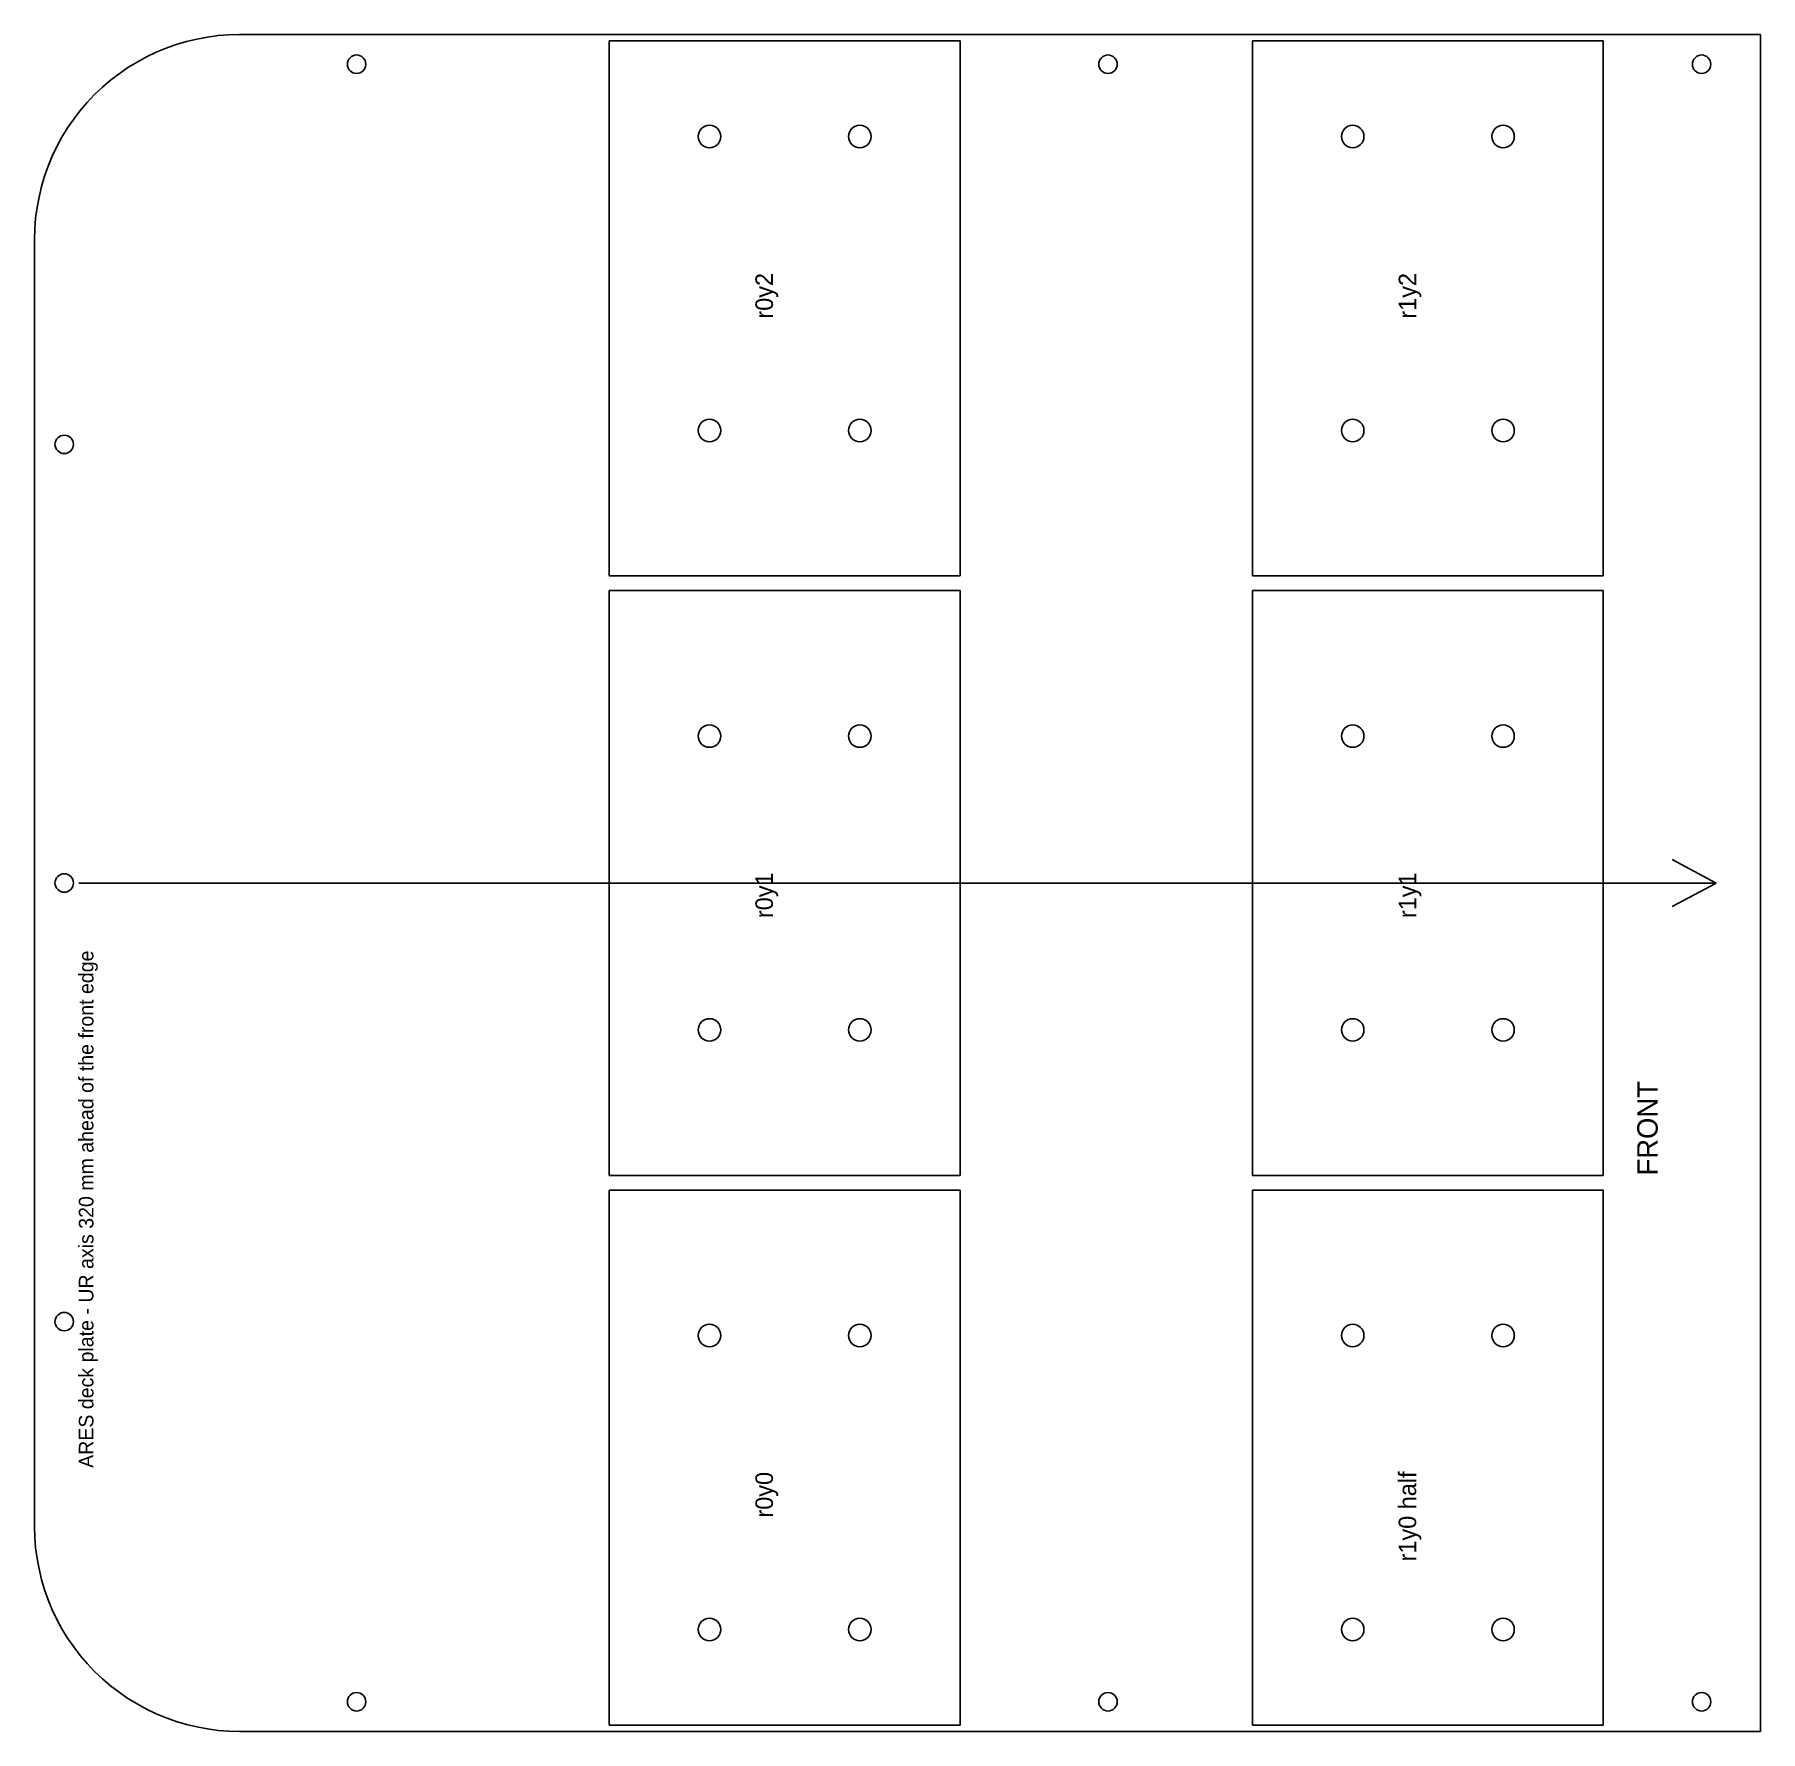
# Model space of a CAD drawing. Extents: x 0 to 590, y 0 to 580.
import ezdxf

# ---------------------------------------------------------------- set-up
doc = ezdxf.new("R2010")
doc.units = 0
doc.layers.add('CUT', color=1, linetype='CONTINUOUS')
doc.layers.add('ENGRAVE', color=5, linetype='CONTINUOUS')

msp = doc.modelspace()

# ---------------------------------------------------------------- linework, layer by layer
at = {"layer": 'CUT', "color": 1}
for p, q in [((55.715, 578.9171), (52.1438, 578.0597)), ((59.3261, 579.5864), (55.715, 578.9171)), ((62.9673, 580.0658), (59.3261, 579.5864)), ((66.6286, 580.3539), (62.9673, 580.0658)), ((70.298, 580.45), (66.6286, 580.3539)), ((590.45, 580.45), (70.298, 580.45)), ((590.45, 0.15), (590.45, 580.45)), ((38.4525, 572.8042), (35.225, 571.0517)), ((41.7674, 574.3853), (38.4525, 572.8042)), ((45.1605, 575.7907), (41.7674, 574.3853)), ((48.6224, 577.0167), (45.1605, 575.7907)), ((52.1438, 578.0597), (48.6224, 577.0167)), ((29.0668, 567.0526), (26.1531, 564.8168)), ((32.0935, 569.1328), (29.0668, 567.0526)), ((35.225, 571.0517), (32.0935, 569.1328)), ((23.3605, 562.4316), (20.6964, 559.9036)), ((26.1531, 564.8168), (23.3605, 562.4316)), ((18.1684, 557.2395), (15.7832, 554.4469)), ((20.6964, 559.9036), (18.1684, 557.2395)), ((13.5474, 551.5332), (11.4672, 548.5065)), ((15.7832, 554.4469), (13.5474, 551.5332)), ((9.5483, 545.375), (7.7958, 542.1475)), ((11.4672, 548.5065), (9.5483, 545.375)), ((6.2147, 538.8326), (4.8093, 535.4395)), ((7.7958, 542.1475), (6.2147, 538.8326)), ((3.5833, 531.9776), (2.5403, 528.4562)), ((4.8093, 535.4395), (3.5833, 531.9776)), ((2.5403, 528.4562), (1.6829, 524.885)), ((1.0136, 521.2739), (0.5342, 517.6327)), ((1.6829, 524.885), (1.0136, 521.2739)), ((0.2461, 513.9714), (0.15, 510.302)), ((0.5342, 517.6327), (0.2461, 513.9714)), ((0.15, 510.302), (0.15, 70.298)), ((0.15, 70.298), (0.2461, 66.6286)), ((0.2461, 66.6286), (0.5342, 62.9673)), ((0.5342, 62.9673), (1.0136, 59.3261)), ((1.0136, 59.3261), (1.6829, 55.715)), ((1.6829, 55.715), (2.5403, 52.1438)), ((2.5403, 52.1438), (3.5833, 48.6224)), ((3.5833, 48.6224), (4.8093, 45.1605)), ((4.8093, 45.1605), (6.2147, 41.7674)), ((6.2147, 41.7674), (7.7958, 38.4525)), ((7.7958, 38.4525), (9.5483, 35.225)), ((9.5483, 35.225), (11.4672, 32.0935)), ((11.4672, 32.0935), (13.5474, 29.0668)), ((13.5474, 29.0668), (15.7832, 26.1531)), ((15.7832, 26.1531), (18.1684, 23.3605)), ((18.1684, 23.3605), (20.6964, 20.6964)), ((20.6964, 20.6964), (23.3605, 18.1684)), ((23.3605, 18.1684), (26.1531, 15.7832)), ((26.1531, 15.7832), (29.0668, 13.5474)), ((29.0668, 13.5474), (32.0935, 11.4672)), ((32.0935, 11.4672), (35.225, 9.5483)), ((35.225, 9.5483), (38.4525, 7.7958)), ((38.4525, 7.7958), (41.7674, 6.2147)), ((41.7674, 6.2147), (45.1605, 4.8093)), ((45.1605, 4.8093), (48.6224, 3.5833)), ((48.6224, 3.5833), (52.1438, 2.5403)), ((52.1438, 2.5403), (55.715, 1.6829)), ((55.715, 1.6829), (59.3261, 1.0136)), ((59.3261, 1.0136), (62.9673, 0.5342)), ((62.9673, 0.5342), (66.6286, 0.2461)), ((66.6286, 0.2461), (70.298, 0.15)), ((70.298, 0.15), (590.45, 0.15))]:
    msp.add_line(p, q, dxfattribs=at)
for centre, radius in [((110.3, 570.3), 3.15), ((367.3, 570.3), 3.15), ((570.3, 570.3), 3.15), ((230.986, 545.55), 3.85), ((282.414, 545.55), 3.85), ((450.986, 545.55), 3.85), ((502.414, 545.55), 3.85), ((230.986, 445.05), 3.85), ((282.414, 445.05), 3.85), ((450.986, 445.05), 3.85), ((502.414, 445.05), 3.85), ((10.3, 440.3), 3.15), ((230.986, 340.55), 3.85), ((282.414, 340.55), 3.85), ((450.986, 340.55), 3.85), ((502.414, 340.55), 3.85), ((10.3, 290.3), 3.15), ((230.986, 240.05), 3.85), ((282.414, 240.05), 3.85), ((450.986, 240.05), 3.85), ((502.414, 240.05), 3.85), ((10.3, 140.3), 3.15), ((230.986, 135.55), 3.85), ((282.414, 135.55), 3.85), ((450.986, 135.55), 3.85), ((502.414, 135.55), 3.85), ((230.986, 35.05), 3.85), ((282.414, 35.05), 3.85), ((450.986, 35.05), 3.85), ((502.414, 35.05), 3.85), ((110.3, 10.3), 3.15), ((367.3, 10.3), 3.15), ((570.3, 10.3), 3.15)]:
    msp.add_circle(centre, radius, dxfattribs=at)
at = {"layer": 'ENGRAVE', "color": 5}
for p, q in [((316.7, 578.3), (196.7, 578.3)), ((196.7, 578.3), (196.7, 395.3)), ((316.7, 395.3), (316.7, 578.3)), ((536.7, 578.3), (416.7, 578.3)), ((416.7, 578.3), (416.7, 395.3)), ((536.7, 395.3), (536.7, 578.3)), ((196.7, 395.3), (316.7, 395.3)), ((316.7, 390.3), (196.7, 390.3)), ((196.7, 390.3), (196.7, 190.3)), ((316.7, 190.3), (316.7, 390.3)), ((416.7, 395.3), (536.7, 395.3)), ((536.7, 390.3), (416.7, 390.3)), ((416.7, 390.3), (416.7, 190.3)), ((536.7, 190.3), (536.7, 390.3)), ((575.3, 290.3), (560.3, 298.3)), ((15.3, 290.3), (575.3, 290.3)), ((575.3, 290.3), (560.3, 282.3)), ((196.7, 190.3), (316.7, 190.3)), ((416.7, 190.3), (536.7, 190.3)), ((316.7, 185.3), (196.7, 185.3)), ((196.7, 185.3), (196.7, 2.3)), ((316.7, 2.3), (316.7, 185.3)), ((536.7, 185.3), (416.7, 185.3)), ((416.7, 185.3), (416.7, 2.3)), ((536.7, 2.3), (536.7, 185.3)), ((196.7, 2.3), (316.7, 2.3)), ((416.7, 2.3), (536.7, 2.3))]:
    msp.add_line(p, q, dxfattribs=at)

# ---------------------------------------------------------------- texts
for s, height, p in [('r0y2', 6, (252.7, 483.3)), ('r1y2', 6, (472.7, 483.3)), ('r0y1', 6, (252.7, 278.3)), ('r1y1', 6, (472.7, 278.3)), ('ARES deck plate - UR axis 320 mm ahead of the front edge', 5, (20.3, 90.3)), ('FRONT', 7, (555.3, 190.3)), ('r0y0', 6, (252.7, 73.3)), ('r1y0 half', 6, (472.7, 58.3))]:
    msp.add_text(s, height=height, rotation=90, dxfattribs=at).set_placement(p)

doc.saveas('drawing.dxf')
